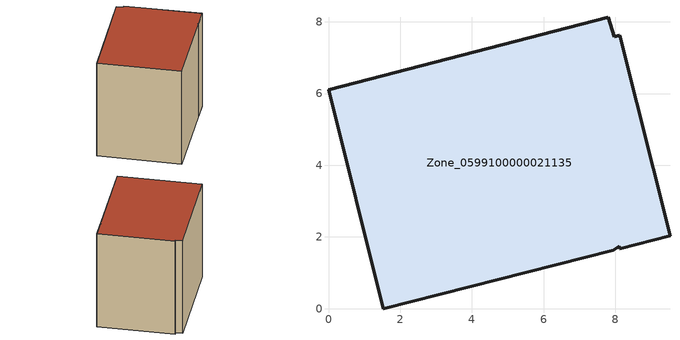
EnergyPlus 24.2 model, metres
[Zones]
Zone_0599100000021135
 floor ground (C_G): 7.81,8.12 7.96,7.59 8.12,7.63 9.52,2.03 8.12,1.67 8.1,1.74 7.95,1.63 1.53,0 0,6.1 z0
 wall outside (C_F): 8.12,1.67 9.52,2.03 8.12,7.63 7.96,7.59 7.81,8.12 0,6.1 1.53,0 7.95,1.63 8.1,1.74 8.12,1.67 z0:7.87
 roof outside (C_R): 8.1,1.74 8.12,1.67 9.52,2.03 8.12,7.63 7.96,7.59 7.81,8.12 0,6.1 1.53,0 7.95,1.63 z7.87
[BUILDING]
Pand.0599100000021135: North Axis=0; Terrain=City; Loads Convergence Tolerance Value=0.04; Temperature Convergence Tolerance Value=0.4; Solar Distribution=FullExterior; Maximum Number of Warmup Days=25; Minimum Number of Warmup Days=1
[Site:Location]
Rotterdam.The.Hague.AP_ZH_NLD Design_Conditions: Latitude=51.96; Longitude=4.45; Time Zone=1; Elevation=-4.5
[SITE:GROUNDTEMPERATURE:BUILDINGSURFACE]
18, 18, 18, 18, 18, 18, 18, 18, 18, 18, 18, 18
[MATERIAL] Thermal Absorptance=0.9; Solar Absorptance=0.7; Visible Absorptance=0.7
Name | Roughness | Thickness | Conductivity | Density | Specific Heat
G.TC.1965-1974 | MediumSmooth | 0.15 | 0.882353 | 540 | 1210
F.TC.1965-1974 | Rough | 0.3 | 0.697674 | 1920 | 840
R.TC.1965-1974 | MediumRough | 0.2 | 0.232558 | 1500 | 1000
[CONSTRUCTION]
C_G: G.TC.1965-1974
C_F: F.TC.1965-1974
C_R: R.TC.1965-1974
[ZONE]
Zone_0599100000021135: Type=1; Multiplier=1; Ceiling Height=Autocalculate; Volume=Autocalculate; Floor Area=autocalculate; Part of Total Floor Area=Yes
[ZONEINFILTRATION:DESIGNFLOWRATE]
Infil_Zone_0599100000021135: Zone or ZoneList or Space or SpaceList=Zone_0599100000021135; Schedule=AlwaysOn; Design Flow Rate Calculation Method=Flow/Area; Flow Rate per Floor Area=0.003; Constant Term Coefficient=1; Temperature Term Coefficient=0; Velocity Term Coefficient=0; Velocity Squared Term Coefficient=0
[HVACTEMPLATE:ZONE:IDEALLOADSAIRSYSTEM]
Zone_0599100000021135: Maximum Heating Supply Air Temperature=50; Minimum Cooling Supply Air Temperature=13; Maximum Heating Supply Air Humidity Ratio=0.0156; Minimum Cooling Supply Air Humidity Ratio=0.0077; Heating Limit=NoLimit; Cooling Limit=NoLimit; Dehumidification Control Type=ConstantSensibleHeatRatio; Cooling Sensible Heat Ratio=0.7; Dehumidification Setpoint=60; Humidification Control Type=None; Humidification Setpoint=30; Outdoor Air Method=None; Outdoor Air Flow Rate per Person=0.00944; Outdoor Air Flow Rate per Zone Floor Area=0; Outdoor Air Flow Rate per Zone=0; Demand Controlled Ventilation Type=None; Outdoor Air Economizer Type=NoEconomizer; Heat Recovery Type=None; Sensible Heat Recovery Effectiveness=0.7; Latent Heat Recovery Effectiveness=0.65
[ZONECONTROL:THERMOSTAT]
ThermostatControl_Zone_0599100000021135: Zone or ZoneList=Zone_0599100000021135; Control Type Schedule=DualSetpointControlType; Control 1=Thermostat_Zone_0599100000021135; Temperature Difference Between Cutout And Setpoint=0
[THERMOSTATSETPOINT:DUALSETPOINT]
Thermostat_Zone_0599100000021135: Heating Setpoint Temperature Schedule=HeatingSetpoint_Zone_0599100000021135; Cooling Setpoint Temperature Schedule=CoolingSetpoint_Zone_0599100000021135
[SCHEDULE:COMPACT]
HeatingSetpoint_Zone_0599100000021135: Through: 12/31, For: AllDays, Until: 24:00, 21
CoolingSetpoint_Zone_0599100000021135: Through: 12/31, For: AllDays, Until: 24:00, 24
DualSetpointControlType: Through: 12/31, For: AllDays, Until: 24:00, 4
AlwaysOn: Through: 12/31, For: AllDays, Until: 24:00, 1
